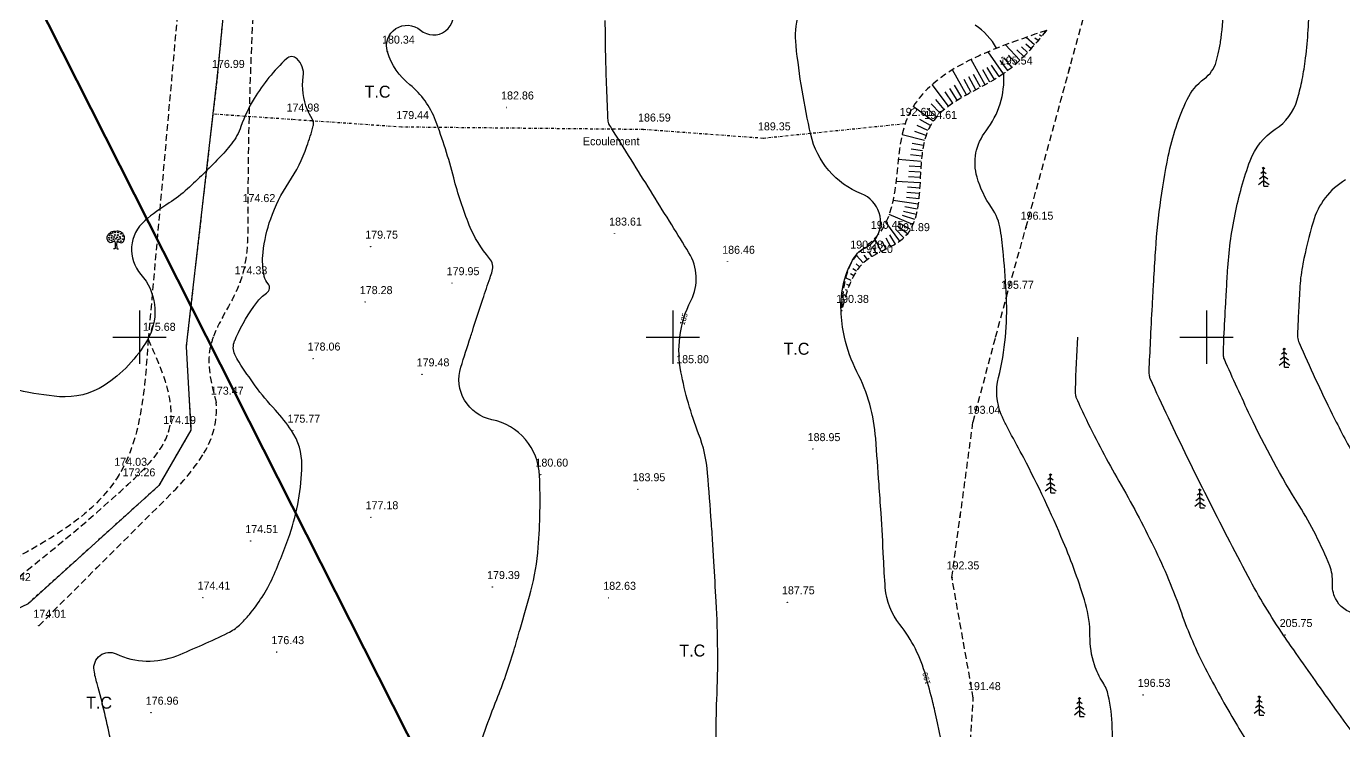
# Model space of a CAD drawing. Extents: x -83928 to -81707, y 15464 to 18601.
# Drawn here: x -83042.4 to -82548.6, y 16852.4 to 17116.6 of the extents above; entities that cross this region are included whole.
import ezdxf
from ezdxf.enums import TextEntityAlignment as Align

# ---------------------------------------------------------------- set-up
doc = ezdxf.new("R2010")
doc.units = 0
doc.header["$MEASUREMENT"] = 0
for name, pattern in [('ACAD_ISO03W100', [30, 12, -18]), ('INTERROMPU', [0.75, 0.5, -0.25]), ('TIRETPTx2', [2, 1, -0.5, 0, -0.5])]:
    doc.linetypes.add(name, pattern=pattern)
for name, color, linetype in [('ALT', 7, 'Continuous'), ('Carroyage 1', 7, 'Continuous'), ('CNiv_1', 1, 'Continuous'), ('CONST', 7, 'Continuous'), ('Cotation CN', 6, 'Continuous'), ('ECOULEMENT', 160, 'ACAD_ISO03W100'), ('LIMITE', 40, 'INTERROMPU'), ('POINTS', 3, 'Continuous'), ('Talus', 5, 'Continuous'), ('USL', 2, 'Continuous')]:
    doc.layers.add(name, color=color, linetype=linetype)
doc.layers.add('Work', color=9, linetype='Continuous', lineweight=50)

# ---------------------------------------------------------------- blocks, each defined once
blk = doc.blocks.new('T10')
at = {"layer": 'USL'}
for p, q in [((0.02, 2.78), (-0.5, 2.4)), ((0.02, 3.53), (-0.26, 3.33)), ((-0.02, 3.53), (0.26, 3.33)), ((-0.02, 2.78), (0.5, 2.4)), ((0, 0), (0, 3.5)), ((-1, 0.34), (-0.02, 1.1)), ((0.02, 1.94), (-0.77, 1.36)), ((-0.02, 1.94), (0.77, 1.36)), ((-0.02, 1.1), (1.01, 0.34)), ((0, 0), (0.83, 0))]:
    blk.add_line(p, q, dxfattribs=at)
blk = doc.blocks.new('CotaCNiv')
at = {"invisible_edges": 15}
blk.add_3dface([(-0.5, -0.5), (0.5, -0.5), (0.5, 0.5), (-0.5, 0.5)], dxfattribs=at)
blk.add_3dface([(-0.5, -0.5), (0.5, -0.5), (0.5, 0.5), (-0.5, 0.5)], dxfattribs=at)
blk.add_attdef('ALTCNIV', text='', height=0.4).set_placement((0, 0), align=Align.MIDDLE)

msp = doc.modelspace()

# ---------------------------------------------------------------- linework, layer by layer
at = {"linetype": 'ByBlock', "extrusion": (0.000932032, -0.005533, 0.999984)}
for centre in [(-83011.38, 17036.7, -162.28), (-83011.25, 17037.57, -162.28), (-83011.25, 17035.98, -162.28), (-83010.69, 17038.13, -162.28), (-83010.43, 17036.64, -162.28), (-83010.28, 17037.39, -162.28), (-83010, 17038.54, -162.28), (-83009.69, 17036.13, -162.28), (-83009.46, 17036.93, -162.28), (-83009.2, 17037.69, -162.28), (-83009.05, 17038.69, -162.28), (-83008.79, 17036.26, -162.28), (-83008.28, 17036.82, -162.28), (-83008.08, 17037.67, -162.28), (-83007.97, 17038.61, -162.28), (-83007.79, 17036, -162.28), (-83007.28, 17037, -162.28), (-83007.13, 17036.41, -162.28), (-83006.97, 17038.1, -162.28), (-83006.21, 17037.31, -162.28), (-83006.18, 17036.16, -162.28), (-83010.41, 17035.62, -162.28), (-83006.92, 17035.37, -162.28)]:
    msp.add_circle(centre, 0.156, dxfattribs=at)
at = {"linetype": 'ByBlock'}
msp.add_open_spline([(-83009.33, 17035.98, 9.35), (-83009.45, 17035.95, 9.35), (-83009.83, 17035.83, 9.35), (-83010.41, 17035.37, 9.35), (-83011.46, 17035.44, 9.35), (-83011.91, 17036.35, 9.35), (-83012.21, 17037.18, 9.36), (-83011.97, 17038.11, 9.36), (-83011.41, 17038.84, 9.37), (-83010.69, 17039.53, 9.37), (-83009.74, 17039.81, 9.37), (-83009.13, 17039.69, 9.37), (-83008.83, 17039.63, 9.37)], degree=3, knots=[0.251632, 0.251632, 0.251632, 0.251632, 0.437955, 0.853553, 1.334497, 1.754172, 2.275549, 2.6296, 3.144963, 3.634468, 4.105014, 4.559575, 4.559575, 4.559575, 4.559575], dxfattribs=at)
msp.add_open_spline([(-83008.33, 17035.98, 9.35), (-83008.21, 17035.95, 9.35), (-83007.83, 17035.83, 9.35), (-83007.25, 17035.37, 9.34), (-83006.21, 17035.44, 9.34), (-83005.76, 17036.35, 9.35), (-83005.45, 17037.18, 9.35), (-83005.69, 17038.11, 9.36), (-83006.25, 17038.84, 9.36), (-83006.97, 17039.53, 9.37), (-83007.92, 17039.81, 9.37), (-83008.53, 17039.69, 9.37), (-83008.83, 17039.63, 9.37)], degree=3, knots=[0.251632, 0.251632, 0.251632, 0.251632, 0.437955, 0.853553, 1.334497, 1.754172, 2.275549, 2.6296, 3.144963, 3.634468, 4.105014, 4.559575, 4.559575, 4.559575, 4.559575])
for points in [[(-83009.51, 17036.26, 9.35), (-83009.31, 17035.98, 9.35), (-83009.13, 17035.46, 9.35), (-83009.13, 17033.39, 9.33), (-83009.13, 17033.26, 9.33), (-83009.77, 17033.16, 9.33)], [(-83008.13, 17036.26, 9.35), (-83008.33, 17035.98, 9.35), (-83008.51, 17035.46, 9.35), (-83008.51, 17033.39, 9.33), (-83008.51, 17033.26, 9.33), (-83007.87, 17033.16, 9.33)]]:
    msp.add_spline(points, degree=3, dxfattribs=at)
at = {"layer": 'Carroyage 1'}
for p, q in [((-83000, 17010), (-83000, 17000)), ((-82800, 17010), (-82800, 17000)), ((-82600, 17010), (-82600, 17000)), ((-83010, 17000), (-82990, 17000)), ((-83010, 17000), (-82990, 17000)), ((-83000, 17000), (-83000, 16990)), ((-82810, 17000), (-82790, 17000)), ((-82810, 17000), (-82790, 17000)), ((-82800, 17000), (-82800, 16990)), ((-82610, 17000), (-82590, 17000)), ((-82610, 17000), (-82590, 17000)), ((-82600, 17000), (-82600, 16990))]:
    msp.add_line(p, q, dxfattribs=at)
at = {"layer": 'CNiv_1'}
for points, elevation in [([(-82875.9, 17000, -0.000238), (-82875.2, 17002.18, -0.001625), (-82871.25, 17014.25, -0.00244), (-82868.57, 17022.22, 0.007707), (-82867.75, 17024.75, 0.258063), (-82868.76, 17029.57, -0.082506), (-82876.33, 17042, -0.032526), (-82882.19, 17059.81, 0.02701), (-82889, 17081.33, 0.132999), (-82898.62, 17094.67, -0.147373), (-82907, 17107, -0.752753), (-82894.63, 17115.18, 0.804333), (-82883, 17124, 0.17667)], 180), ([(-82735.71, 17000, -0.045963), (-82737, 17010, -0.070557), (-82735.89, 17020.63, -0.07434), (-82732, 17030, -0.151809), (-82728.14, 17033.43, 0.143012), (-82724, 17037, 0.473179), (-82729.33, 17053.78, -0.246946), (-82748.33, 17076, -0.029977), (-82753.85, 17109.47, -0.088584), (-82753, 17121, -0.005109)], 190), ([(-82620.89, 17000, -0.001691), (-82620.19, 17013.52, -0.000621), (-82619.84, 17019.61, -0.000344), (-82619.19, 17030.62, -0.035483), (-82614.3, 17067.92, -0.059667), (-82607.24, 17089.2, -0.12682), (-82600.82, 17096.95, 0.166833), (-82596.36, 17103.28, 0.020134), (-82595.34, 17107.39, 0.017661), (-82594.54, 17112.15, 0.030206), (-82593.62, 17125.01, 0.067584)], 205), ([(-82593.43, 17000, -0.002439), (-82592.78, 17012.78, -0.000621), (-82592.53, 17017.08, -0.000344), (-82592.08, 17024.85, -0.035483), (-82589.29, 17046.09, -0.036399), (-82583.64, 17066.2, -0.164633), (-82574.22, 17078.01, 0.18106), (-82565.96, 17089.08, 0.020134), (-82564.31, 17095.76, 0.017661), (-82563, 17103.5, 0.030206), (-82561.51, 17124.38, 0.067584)], 210), ([(-82797.43, 17000, -0.086323), (-82793.23, 17013.83, 0.260388), (-82794, 17031.67, 0.00064), (-82800.45, 17042.1, 0.000291), (-82814.67, 17065, 0.000756), (-82822.66, 17077.81, -0.00444), (-82824, 17080, -0.124371), (-82824.31, 17081.03, -0.005295), (-82825.2, 17105.8, -0.006932), (-82825.35, 17118.78, 0.007682)], 185), ([(-82678.67, 17108.38, 0.130886), (-82686.76, 17117.04, -0.374396)], 195), ([(-82963.7, 17000, -0.05581), (-82956, 17013, -0.078635), (-82952.37, 17016.5, 0.197462), (-82951.25, 17018.25, 0.234749), (-82951.76, 17020.02, -0.132986), (-82953.2, 17022.8, -0.081138), (-82953.66, 17031.79, -0.056301), (-82950.8, 17044.4, -0.064296), (-82943.97, 17058.04, 0.064691), (-82937.2, 17071.6, 0.018365), (-82934.86, 17079.23, 0.107787), (-82934.8, 17080.6, 0.092024), (-82935.3, 17081.95, -0.034743), (-82937, 17085.33, -0.135663), (-82938.59, 17097.77, 0.247754), (-82941, 17104.5, 0.392132), (-82944.84, 17104.48, 0.067869), (-82957, 17089.5, 0.052922), (-82961.93, 17079.06, -0.082082), (-82965.5, 17072.5, -0.027691), (-82970.2, 17067.12, -0.011997), (-82982, 17055.6, -0.047939), (-82988.87, 17050.34, 0.036661), (-82998, 17043.67, 0.419161), (-82999.46, 17023.57, -0.306337), (-82996.46, 17000, -0.119435)], 175), ([(-82675.36, 17000, 0.036372), (-82675, 17015, 0.009639), (-82676.07, 17030.79, 0.016103), (-82677.2, 17040.2, 0.115444), (-82680.59, 17048.66, -0.08331), (-82686, 17060, -0.239204), (-82682.64, 17077.39, 0.182387), (-82675.99, 17098.91, 0.182387)], 195), ([(-82547.88, 17058.99, 0.192486), (-82560.04, 17043.2, 0.018626), (-82563.86, 17027.5, 0.035483), (-82564.96, 17019.08, 0.000344), (-82565.23, 17014.54, 0.000621), (-82565.37, 17012.04, 0.00312), (-82565.77, 17003.92, 0.007691), (-82565.86, 17000.62, 0.023214), (-82565.84, 17000)], 215), ([(-82996.46, 17000, -0.013401), (-82997, 16999, -0.119435), (-83013.23, 16981.89, -0.164955), (-83030, 16977.67, -0.076859), (-83060.06, 16984.81, -0.036001), (-83090.8, 17000, -0.01868)], 175), ([(-83046.39, 16799.04, -0.025749), (-83039, 16809.33, -0.253491), (-83017.09, 16818.59, 0.481326), (-83007, 16829, 0.017996), (-83008.33, 16837.11, 0.006674), (-83013, 16858.75, 0.01285), (-83015.9, 16870.02, -0.029356), (-83017, 16875, -0.604253), (-83008.74, 16881.19, 0.209606), (-82986, 16880.5, 0.018075), (-82966.8, 16889.05, 0.073289), (-82962.5, 16892, 0.035651), (-82958.76, 16896, 0.024216), (-82954, 16902.5, 0.042377), (-82949.94, 16909.95, 0.020833), (-82943.67, 16926, 0.078625), (-82939.11, 16951.94, 0.154701), (-82943, 16965, 0.037939), (-82949.04, 16972.58, -0.030828), (-82956.6, 16981.8, -0.011546), (-82962.66, 16990.62, -0.037619), (-82964.25, 16993.5, -0.210246), (-82964.32, 16998.57, -0.005736), (-82963.7, 17000)], 175), ([(-82874.33, 16841, -0.016596), (-82866.05, 16864.07, 0.021035), (-82859.67, 16882.33, 0.004407), (-82857.3, 16890.42, 0.002513), (-82853.33, 16904.67, 0.047412), (-82850.48, 16921.12, 0.029399), (-82850, 16948, 0.34512), (-82867.9, 16969.02, -0.445707), (-82879.5, 16988.75, -0.001227), (-82875.9, 17000)], 180), ([(-82783, 16834, -0.030743), (-82783.55, 16864.01, 0.025075), (-82783.8, 16900.8, 0.00022), (-82784.66, 16915.81, 0.000581), (-82785, 16921.5, 0.003092), (-82785.58, 16930.24, 0.00144), (-82787, 16949, 0.072815), (-82790.36, 16963.75, -0.045414), (-82797, 16987, -0.077562), (-82797.43, 17000)], 185), ([(-82691, 16807, 0.000554), (-82700.82, 16855.27, 0.005892), (-82701.8, 16859.8, 0.007578), (-82702.55, 16862.87, 0.002287), (-82705.25, 16873, 0.102159), (-82714.95, 16892.17, -0.149389), (-82720.4, 16906, -0.009002), (-82721.07, 16917.07, 0.00589), (-82722, 16934, 0.001227), (-82722.75, 16944.86, 0.000778), (-82724, 16962, 0.09986), (-82731.01, 16987.01, -0.063092), (-82735.71, 17000)], 190), ([(-82633.6, 16834.4, -0.028923), (-82635.31, 16853.64, 0.046441), (-82636.8, 16865.6, 0.092043), (-82638.87, 16870.5, -0.067714), (-82642, 16877, -0.081547), (-82643.67, 16888.03, 0.07516), (-82645.33, 16900, 0.028249), (-82653.68, 16923.27, 0.02011), (-82668.5, 16954.67, 0.005118), (-82673.69, 16964.35, -0.012715), (-82675.71, 16968.29, -0.008847), (-82676.09, 16969.1, -0.003928), (-82676.9, 16970.97, -0.162724), (-82677.97, 16984.9, 0.037156), (-82675.36, 17000)], 195), ([(-82648.35, 17000, 0.0018), (-82649.25, 16980.56, 0.048343), (-82649.14, 16978.38, 0.066425), (-82648.8, 16977.22, 0.008847), (-82645, 16969, 0.017537), (-82632.83, 16945.96, -0.016387), (-82619.75, 16921.33, -0.029864), (-82609.4, 16896.57, 0.035405), (-82600.44, 16875.78, 0.014574), (-82589.01, 16855.18, 0.018315), (-82578.86, 16839.43, 0.000859)], 200), ([(-82528.26, 16830.3, -0.020358), (-82552.73, 16862, -0.000999), (-82567.3, 16882.65, -0.003877), (-82571, 16888, -0.027495), (-82584.39, 16910.23, -0.010712), (-82614.29, 16969.71, -0.0072), (-82621.05, 16984.48, -0.086784), (-82621.38, 16985.79, -0.028074), (-82621.42, 16988.57, -0.001429), (-82620.89, 17000)], 205), ([(-82543.97, 16896.2, -0.245623), (-82551.67, 16902, -0.127264), (-82552.77, 16907.72, 0.111783), (-82553.81, 16914.25, 0.043763), (-82565.25, 16936.8, -0.028866), (-82583.57, 16970.43, -0.006442), (-82593.29, 16991.71, -0.099116), (-82593.62, 16993.21, -0.015842), (-82593.58, 16996.43, -0.000681), (-82593.43, 17000)], 210), ([(-82565.84, 17000, 0.08393), (-82565.29, 16997.84, 0.010234), (-82552.86, 16971.14, 0.016198), (-82544.29, 16955.04, -0.01797), (-82536.62, 16940.5, -0.168288), (-82534.95, 16926.12, 0.239803), (-82532.33, 16916, 0.133027), (-82527.66, 16912.92, -0.14566), (-82523.45, 16910, -0.020113), (-82516.91, 16901.11, 0.014194), (-82507.8, 16888.4, 0.005576), (-82492.62, 16868.92, 0.007826), (-82481.44, 16855.33, 0.008916), (-82480.44, 16854.19, 0.008916)], 215)]:
    msp.add_lwpolyline(points, format="xyb", dxfattribs=dict(at, elevation=elevation))
at = {"layer": 'ECOULEMENT', "linetype": 'ByBlock', "extrusion": (0.000932032, -0.005533, 0.999984)}
for p, q in [((-82961.07, 17202.06, 200.32), (-82970.8, 17097.99, 199.76)), ((-82970.8, 17097.99, 199.76), (-82982.08, 17000, 199.23)), ((-82996.7, 16999.37, 197.19), (-82996.71, 16999.32, 197.19)), ((-82996.7, 16999.37, 197.19), (-82996.71, 16999.32, 197.19)), ((-82996.7, 16999.37, 197.19), (-82996.71, 16999.32, 197.19)), ((-82996.7, 16999.37, 197.19), (-82996.71, 16999.32, 197.19)), ((-82982.08, 17000, 199.23), (-82982.5, 16996.36, 199.21)), ((-82982.5, 16996.36, 199.21), (-82980.68, 16965.15, 199.03)), ((-82980.68, 16965.15, 199.03), (-82992.72, 16944.29, 198.93)), ((-83007.4, 16948.77, 196.61), (-83007.42, 16948.72, 196.61)), ((-83007.4, 16948.77, 196.61), (-83007.42, 16948.72, 196.61)), ((-82992.72, 16944.29, 198.93), (-83041.74, 16900.01, 198.73)), ((-83041.74, 16900.01, 198.73), (-83078.98, 16882.62, 8.57))]:
    msp.add_line(p, q, dxfattribs=at)
at = {"layer": 'ECOULEMENT', "linetype": 'TIRETPTx2', "extrusion": (0.000932032, -0.005533, 0.999984)}
for p, q in [((-82901.7, 17078.81, 197.85), (-82972.45, 17083.68, 198.13)), ((-82901.7, 17078.81, 197.85), (-82972.45, 17083.68, 198.13)), ((-82811.09, 17077.89, 197.55), (-82901.7, 17078.81, 197.85)), ((-82811.09, 17077.89, 197.55), (-82901.7, 17078.81, 197.85)), ((-82766.13, 17074.57, 197.37), (-82811.09, 17077.89, 197.55)), ((-82766.13, 17074.57, 197.37), (-82811.09, 17077.89, 197.55)), ((-82712.99, 17080.03, 197.27), (-82766.13, 17074.57, 197.37)), ((-82712.99, 17080.03, 197.27), (-82766.13, 17074.57, 197.37))]:
    msp.add_line(p, q, dxfattribs=at)
at = {"layer": 'ECOULEMENT', "linetype": 'TIRETPTx2', "extrusion": (0.000932032, -0.005533, 0.999984), "elevation": 27.82}
for points in [[(-82964.78, 17325.74), (-82953.56, 17251.65), (-82961.22, 17202.48), (-82970.95, 17098.41), (-82982.23, 17000.41)], [(-82982.23, 17000.41), (-82982.65, 16996.78), (-82980.83, 16965.57), (-82992.87, 16944.7), (-83041.89, 16900.43)]]:
    msp.add_lwpolyline(points, dxfattribs=at)
at = {"layer": 'LIMITE', "linetype": 'INTERROMPU', "ltscale": 5, "extrusion": (0.000932032, -0.005533, 0.999984)}
for p, q in [((-82982.13, 17162.06, 199.1), (-82996.7, 16999.37, 197.19)), ((-82982.13, 17162.06, 199.1), (-82996.7, 16999.37, 197.19)), ((-82667.66, 17041.08, 194.05), (-82644.39, 17126.07, 194.49)), ((-82674.99, 17015.15, 193.91), (-82667.66, 17041.08, 194.05)), ((-82679.04, 17000, 193.83), (-82674.99, 17015.15, 193.91)), ((-82996.64, 17000, 197.19), (-82996.7, 16999.37, 197.19)), ((-82996.64, 17000, 197.19), (-82996.7, 16999.37, 197.19)), ((-82687.51, 16968.25, 193.66), (-82679.04, 17000, 193.83)), ((-82695.41, 16909.87, 193.34), (-82687.51, 16968.25, 193.66)), ((-83037.76, 16891.71, 196.02), (-82987.2, 16942.19, 196.25)), ((-82687.4, 16864.58, 193.09), (-82695.41, 16909.87, 193.34)), ((-82691.24, 16807.17, 192.77), (-82687.4, 16864.58, 193.09))]:
    msp.add_line(p, q, dxfattribs=at)
at = {"layer": 'LIMITE', "linetype": 'INTERROMPU', "ltscale": 5, "extrusion": (0.000932032, -0.005533, 0.999984), "elevation": 22.71}
for points in [[(-82679.18, 17000.39), (-82675.14, 17015.54), (-82667.81, 17041.47), (-82644.54, 17126.45), (-82704.63, 17138.19), (-82711.35, 17165.74)], [(-82687.54, 16864.96), (-82695.56, 16910.25), (-82687.65, 16968.63), (-82679.18, 17000.39)], [(-82802.76, 16594.01), (-82800.11, 16656.62), (-82787.5, 16689.98), (-82772.87, 16732.35), (-82755.28, 16758.53), (-82700.33, 16787.37), (-82691.39, 16807.55), (-82687.54, 16864.96)]]:
    msp.add_lwpolyline(points, dxfattribs=at)
at = {"layer": 'LIMITE', "linetype": 'INTERROMPU', "ltscale": 5, "extrusion": (0.000932032, -0.005533, 0.999984), "elevation": 25.16}
msp.add_lwpolyline([(-83037.91, 16892.11), (-82987.35, 16942.59, 0.057431), (-82976.03, 16956.83, 0.15943), (-82971.37, 16975.82, 1.319682)], format="xyb", dxfattribs=at)
at = {"layer": 'LIMITE', "linetype": 'INTERROMPU', "ltscale": 5, "extrusion": (0.000932032, -0.005533, 0.999984)}
for centre, radius, start, end in [((-83002.72, 16973.44, 25.16), 31.44, 328.1025, 4.3363), ((-83043.49, 16998.82, 25.16), 79.46, 314.9548, 328.1025)]:
    msp.add_arc(centre, radius, start, end, dxfattribs=at)
at = {"layer": 'LIMITE', "linetype": 'INTERROMPU', "ltscale": 5}
for points, knots in [([(-82952.47, 17202.4, 199.49), (-82955.97, 17151.31, 198.92), (-82960.09, 17091.22, 198.26), (-82959.06, 17021.42, 197.29), (-82969.8, 17006.91, 197.27), (-82972.33, 17000, 197.16)], [0, 0, 0, 0, 154.901533, 182.17592, 204.739483, 204.739483, 204.739483, 204.739483]), ([(-82952.47, 17202.4, 199.49), (-82955.97, 17151.31, 198.92), (-82960.09, 17091.22, 198.26), (-82959.06, 17021.42, 197.29), (-82969.8, 17006.91, 197.27), (-82972.33, 17000, 197.16)], [0, 0, 0, 0, 154.901533, 182.17592, 204.739483, 204.739483, 204.739483, 204.739483]), ([(-82972.33, 17000, 197.16), (-82972.97, 16998.23, 197.14), (-82975.12, 16990.44, 196.99), (-82972.92, 16981.96, 196.67), (-82971.22, 16975.42, 196.42)], [204.739483, 204.739483, 204.739483, 204.739483, 210.510415, 229.880548, 229.880548, 229.880548, 229.880548]), ([(-82972.33, 17000, 197.16), (-82972.97, 16998.23, 197.14), (-82975.12, 16990.44, 196.99), (-82972.92, 16981.96, 196.67), (-82971.22, 16975.42, 196.42)], [204.739483, 204.739483, 204.739483, 204.739483, 210.510415, 229.880548, 229.880548, 229.880548, 229.880548]), ([(-82525.52, 17000, 195.73), (-82523.16, 16991.33, 195.63), (-82510.93, 16967.57, 195.32), (-82522.44, 16900, 193.89), (-82447.39, 16851.72, 199.05), (-82443.13, 16774.38, 192.28), (-82477.17, 16742.59, 192.66), (-82496.45, 16699.79, 191.94), (-82499.09, 16628.25, 191.19), (-82546.86, 16629.31, 191.29), (-82571.05, 16629.84, 191.34)], [426.019325, 426.019325, 426.019325, 426.019325, 453.644254, 496.652813, 621.95746, 672.489024, 701.694099, 755.865166, 816.146168, 877.992146, 877.992146, 877.992146, 877.992146]), ([(-82525.52, 17000, 195.73), (-82523.16, 16991.33, 195.63), (-82510.93, 16967.57, 195.32), (-82522.44, 16900, 193.89), (-82447.39, 16851.72, 199.05), (-82443.13, 16774.38, 192.28), (-82477.17, 16742.59, 192.66), (-82496.45, 16699.79, 191.94), (-82499.09, 16628.25, 191.19), (-82546.86, 16629.31, 191.29), (-82571.05, 16629.84, 191.34)], [426.019325, 426.019325, 426.019325, 426.019325, 453.644254, 496.652813, 621.95746, 672.489024, 701.694099, 755.865166, 816.146168, 877.992146, 877.992146, 877.992146, 877.992146])]:
    msp.add_open_spline(points, degree=3, knots=knots, dxfattribs=at)
for points in [[(-82659.95, 17115.11, 197.52), (-82712.99, 17080.03, 197.27), (-82723.83, 17037.62, 196.79), (-82731.54, 17030.23, 196.73), (-82736.82, 17009.84, 196.5)], [(-82659.95, 17115.11, 197.52), (-82675.47, 17099.27, 197.38), (-82703.76, 17078.9, 197.23), (-82713.96, 17036.77, 196.75), (-82727.81, 17028.57, 196.7), (-82736.82, 17009.84, 196.5)], [(-82659.95, 17115.11, 197.52), (-82712.99, 17080.03, 197.27), (-82723.83, 17037.62, 196.79), (-82731.54, 17030.23, 196.73), (-82736.82, 17009.84, 196.5)], [(-82659.95, 17115.11, 197.52), (-82675.47, 17099.27, 197.38), (-82703.76, 17078.9, 197.23), (-82713.96, 17036.77, 196.75), (-82727.81, 17028.57, 196.7), (-82736.82, 17009.84, 196.5)], [(-82996.71, 16999.32, 197.19), (-83007.4, 16948.77, 196.61), (-83056.73, 16911.74, 196.32)], [(-82996.71, 16999.32, 197.19), (-83007.4, 16948.77, 196.61), (-83056.73, 16911.74, 196.32)], [(-83050.98, 16905.46, 196.23), (-83004.31, 16944.76, 196.55), (-82989.08, 16964.4, 196.74), (-82996.71, 16999.32, 197.19)], [(-83050.98, 16905.46, 196.23), (-83004.31, 16944.76, 196.55), (-82989.08, 16964.4, 196.74), (-82996.71, 16999.32, 197.19)]]:
    msp.add_spline(points, degree=3, dxfattribs=at)
at = {"layer": 'POINTS', "extrusion": (0.002059, -0.012217, 0.999923)}
for centre in [(-82660.18, 17114.17, -182.42), (-82907.29, 17106.18, -182.42), (-82971.03, 17097.06, -182.42), (-82675.7, 17098.33, -182.42), (-82862.65, 17085.22, -182.42), (-82943.08, 17080.7, -182.42), (-82901.94, 17077.87, -182.42), (-82811.33, 17076.95, -182.42), (-82713.22, 17079.08, -182.42), (-82704, 17077.95, -182.42), (-82766.37, 17073.63, -182.42), (-82959.57, 17046.72, -182.42), (-82822.15, 17037.91, -182.42), (-82724.06, 17036.67, -182.42), (-82714.19, 17035.82, -182.42), (-82667.89, 17040.12, -182.42), (-82913.58, 17033, -182.42), (-82779.78, 17027.32, -182.42), (-82731.77, 17029.28, -182.42), (-82728.04, 17027.62, -182.42), (-82962.56, 17019.61, -182.42), (-82883.05, 17019.3, -182.42), (-82915.62, 17012.2, -182.42), (-82675.22, 17014.19, -182.42), (-82737.05, 17008.89, -182.42), (-82996.93, 16998.42, -182.42), (-82996.93, 16998.42, -182.42), (-82973.96, 16993.67, -182.42), (-82935.16, 16991.02, -182.42), (-82894.3, 16985.08, -182.42), (-82797.01, 16986.27, -182.42), (-82971.45, 16974.47, -182.42), (-82687.73, 16967.28, -182.42), (-82989.31, 16963.45, -182.42), (-82942.72, 16963.96, -182.42), (-82747.73, 16957.03, -182.42), (-83007.64, 16947.77, -182.42), (-82849.77, 16947.47, -182.42), (-83004.53, 16943.81, -182.42), (-82813.36, 16941.98, -182.42), (-82913.45, 16931.48, -182.42), (-82958.53, 16922.54, -182.42), (-82695.64, 16908.9, -182.42), (-82867.9, 16905.28, -182.42), (-82976.42, 16901.34, -182.42), (-82824.35, 16901.24, -182.42), (-82757.36, 16899.55, -182.42), (-83037.99, 16890.76, -182.42), (-82570.78, 16887.28, -182.42), (-82948.74, 16880.86, -182.42), (-82687.62, 16863.61, -182.42), (-82623.98, 16864.82, -182.42), (-82995.86, 16858.13, -182.42)]:
    msp.add_circle(centre, 0.05, dxfattribs=at)
at = {"layer": 'Talus', "linetype": 'ByBlock', "extrusion": (0.000932032, -0.005533, 0.999984)}
for p, q in [((-82664.43, 17109.73, 197.47), (-82667.61, 17112.48, 197.52)), ((-82663.13, 17111.26, 197.49), (-82664.3, 17112.24, 197.5)), ((-82661.85, 17112.79, 197.5), (-82662.57, 17113.38, 197.51)), ((-82660.58, 17114.34, 197.52), (-82660.82, 17114.53, 197.52)), ((-82676.09, 17098.84, 197.38), (-82681.79, 17107.1, 197.5)), ((-82669.91, 17103.91, 197.42), (-82675.39, 17109.65, 197.51)), ((-82668.49, 17105.31, 197.43), (-82671.03, 17107.82, 197.47)), ((-82667.1, 17106.76, 197.45), (-82669.39, 17108.89, 197.48)), ((-82665.75, 17108.23, 197.46), (-82667.71, 17109.99, 197.49)), ((-82682.93, 17094.7, 197.35), (-82688.15, 17104.21, 197.48)), ((-82679.46, 17096.69, 197.36), (-82682.17, 17101.22, 197.43)), ((-82677.76, 17097.74, 197.37), (-82680.53, 17102.09, 197.43)), ((-82674.47, 17100.01, 197.39), (-82677.39, 17103.86, 197.44)), ((-82672.9, 17101.25, 197.4), (-82675.82, 17104.8, 197.45)), ((-82671.38, 17102.55, 197.41), (-82674.25, 17105.77, 197.46)), ((-82689.96, 17090.89, 197.33), (-82695.24, 17100.33, 197.46)), ((-82688.21, 17091.85, 197.33), (-82690.81, 17096.63, 197.4)), ((-82686.45, 17092.8, 197.34), (-82689.03, 17097.61, 197.41)), ((-82684.69, 17093.75, 197.34), (-82687.28, 17098.55, 197.41)), ((-82681.19, 17095.68, 197.36), (-82683.84, 17100.34, 197.42)), ((-82696.73, 17086.63, 197.3), (-82702.8, 17094.8, 197.41)), ((-82695.09, 17087.78, 197.31), (-82697.99, 17092.08, 197.37)), ((-82693.41, 17088.86, 197.31), (-82696.2, 17093.35, 197.38)), ((-82691.7, 17089.9, 197.32), (-82694.4, 17094.52, 197.38)), ((-82702.42, 17081.05, 197.25), (-82709.94, 17086.48, 197.34)), ((-82699.79, 17084.05, 197.28), (-82703.16, 17087.56, 197.33)), ((-82698.3, 17085.39, 197.29), (-82701.49, 17089.21, 197.34)), ((-82703.5, 17079.37, 197.23), (-82707.45, 17081.62, 197.27)), ((-82701.17, 17082.61, 197.26), (-82704.74, 17085.75, 197.31)), ((-82705.11, 17075.72, 197.19), (-82709.29, 17077.11, 197.22)), ((-82704.4, 17077.58, 197.21), (-82708.49, 17079.37, 197.25)), ((-82705.68, 17073.8, 197.17), (-82714.12, 17075.95, 197.22)), ((-82706.11, 17071.85, 197.15), (-82710.36, 17072.67, 197.17)), ((-82706.9, 17065.9, 197.08), (-82715.52, 17066.64, 197.12)), ((-82706.7, 17067.89, 197.1), (-82710.99, 17068.37, 197.12)), ((-82706.45, 17069.87, 197.13), (-82710.71, 17070.5, 197.15)), ((-82707.17, 17061.91, 197.03), (-82711.56, 17062.16, 197.05)), ((-82707.05, 17063.91, 197.06), (-82711.4, 17064.2, 197.07)), ((-82707.39, 17057.92, 196.98), (-82716.38, 17058.41, 197.02)), ((-82707.28, 17059.91, 197.01), (-82711.72, 17060.15, 197.03)), ((-82707.84, 17051.94, 196.91), (-82712.51, 17052.43, 196.93)), ((-82707.65, 17053.93, 196.94), (-82712.27, 17054.3, 196.96)), ((-82707.51, 17055.92, 196.96), (-82712.06, 17056.22, 196.98)), ((-82708.08, 17049.95, 196.89), (-82717.5, 17051.28, 196.94)), ((-82708.83, 17046.02, 196.85), (-82713.52, 17047.19, 196.87)), ((-82708.4, 17047.98, 196.87), (-82713.13, 17048.86, 196.89)), ((-82714.93, 17035.99, 196.74), (-82720.16, 17043.09, 196.85)), ((-82710.08, 17042.23, 196.8), (-82718.93, 17046.07, 196.88)), ((-82710.98, 17040.44, 196.79), (-82715.12, 17042.82, 196.83)), ((-82709.38, 17044.1, 196.82), (-82713.98, 17045.61, 196.86)), ((-82721.92, 17032.12, 196.72), (-82724.37, 17037.05, 196.79)), ((-82718.35, 17033.91, 196.73), (-82720.03, 17037.12, 196.77)), ((-82716.6, 17034.89, 196.74), (-82718.7, 17038.38, 196.79)), ((-82713.41, 17037.28, 196.76), (-82716.61, 17040.56, 196.8)), ((-82712.08, 17038.78, 196.77), (-82715.81, 17041.63, 196.82)), ((-82725.44, 17030.23, 196.71), (-82726.59, 17032.11, 196.73)), ((-82723.7, 17031.21, 196.71), (-82724.85, 17033.36, 196.74)), ((-82720.13, 17033.01, 196.72), (-82721.53, 17035.84, 196.76)), ((-82730.01, 17026.38, 196.68), (-82731.35, 17027.5, 196.69)), ((-82728.64, 17027.84, 196.69), (-82731.24, 17030.58, 196.73)), ((-82727.11, 17029.12, 196.7), (-82728.31, 17030.75, 196.72)), ((-82733.13, 17021.28, 196.62), (-82735.29, 17022.27, 196.64)), ((-82732.24, 17023.06, 196.64), (-82733.45, 17023.73, 196.66)), ((-82731.2, 17024.77, 196.66), (-82732.51, 17025.65, 196.68)), ((-82734.6, 17017.56, 196.58), (-82735.34, 17017.81, 196.59)), ((-82733.91, 17019.44, 196.6), (-82734.83, 17019.79, 196.61)), ((-82735.77, 17013.73, 196.54), (-82736.53, 17013.95, 196.55)), ((-82735.21, 17015.65, 196.56), (-82735.78, 17015.83, 196.57)), ((-82736.81, 17009.87, 196.5), (-82736.82, 17009.87, 196.5)), ((-82736.3, 17011.81, 196.52), (-82736.49, 17011.86, 196.52))]:
    msp.add_line(p, q, dxfattribs=at)
at = {"layer": 'Work'}
msp.add_line((-83102.77, 17253.34, 180), (-82379.76, 15822.73, 181.07), dxfattribs=at)

# ---------------------------------------------------------------- block references
at = {"extrusion": (0.000932032, -0.005533, 0.999984), "xscale": 2.000000000010331, "yscale": 1.999999999992818, "zscale": 2.000000000000016, "rotation": 0.6767476860794991}
for p in [(-82578.52, 17055.97, -162.28), (-82570.74, 16988.14, -162.28), (-82658.37, 16940.99, -162.28), (-82602.37, 16935.29, -162.28), (-82647.48, 16857.05, -162.28), (-82580.07, 16857.58, -162.28)]:
    msp.add_blockref('T10', p, dxfattribs=at)
at = {"layer": 'Cotation CN'}
ref = msp.add_blockref('CotaCNiv', (-82796.02, 17006.8, 10185), dxfattribs=dict(at, xscale=5.666666666664841, yscale=3, rotation=73.5613505987513))
ref.add_attrib('ALTCNIV', '185', dxfattribs={"height": 2, "rotation": 73.5614}).set_placement((-82796.02, 17006.8, 185), align=Align.MIDDLE_CENTER)
ref = msp.add_blockref('CotaCNiv', (-82704.97, 16871.96, 10190), dxfattribs=dict(at, xscale=5.33333333333914, yscale=3, rotation=105.1176285954105))
ref.add_attrib('ALTCNIV', '190', dxfattribs={"height": 2, "rotation": 105.1176}).set_placement((-82704.97, 16871.96, 190), align=Align.MIDDLE_CENTER)

# ---------------------------------------------------------------- texts
at = {"layer": 'ALT', "extrusion": (0.002059, -0.012217, 0.999923)}
for s, p in [('180.34', (-82909.29, 17109.18, -182.42)), ('176.99', (-82973.03, 17100.06, -182.42)), ('195.54', (-82677.7, 17101.33, -182.42)), ('182.86', (-82864.65, 17088.22, -182.42)), ('174.98', (-82945.08, 17083.7, -182.42)), ('179.44', (-82903.93, 17080.87, -182.42)), ('186.59', (-82813.32, 17079.95, -182.42)), ('192.61', (-82715.22, 17082.08, -182.42)), ('194.61', (-82705.99, 17080.95, -182.42)), ('189.35', (-82768.37, 17076.63, -182.42)), ('174.62', (-82961.57, 17049.72, -182.42)), ('196.15', (-82669.89, 17043.12, -182.42)), ('183.61', (-82824.15, 17040.91, -182.42)), ('190.45', (-82726.06, 17039.67, -182.42)), ('191.89', (-82716.19, 17038.82, -182.42)), ('179.75', (-82915.58, 17036, -182.42)), ('186.46', (-82781.78, 17030.32, -182.42)), ('190.28', (-82733.77, 17032.28, -182.42)), ('191.20', (-82730.04, 17030.62, -182.42)), ('174.33', (-82964.56, 17022.61, -182.42)), ('179.95', (-82885.05, 17022.3, -182.42)), ('178.28', (-82917.62, 17015.2, -182.42)), ('195.77', (-82677.22, 17017.19, -182.42)), ('190.38', (-82739.05, 17011.89, -182.42)), ('175.68', (-82998.93, 17001.42, -182.42)), ('178.06', (-82937.16, 16994.02, -182.42)), ('185.80', (-82799.01, 16989.27, -182.42)), ('179.48', (-82896.3, 16988.08, -182.42)), ('173.47', (-82973.45, 16977.47, -182.42)), ('193.04', (-82689.73, 16970.28, -182.42)), ('174.19', (-82991.31, 16966.45, -182.42)), ('175.77', (-82944.72, 16966.96, -182.42)), ('188.95', (-82749.73, 16960.03, -182.42)), ('174.03', (-83009.64, 16950.77, -182.42)), ('180.60', (-82851.77, 16950.47, -182.42)), ('173.26', (-83006.53, 16946.81, -182.42)), ('183.95', (-82815.35, 16944.98, -182.42)), ('177.18', (-82915.45, 16934.48, -182.42)), ('174.51', (-82960.53, 16925.54, -182.42)), ('192.35', (-82697.64, 16911.9, -182.42)), ('172.42', (-83053.21, 16907.51, -182.42)), ('179.39', (-82869.9, 16908.28, -182.42)), ('174.41', (-82978.42, 16904.34, -182.42)), ('182.63', (-82826.35, 16904.24, -182.42)), ('187.75', (-82759.36, 16902.56, -182.42)), ('174.01', (-83039.99, 16893.76, -182.42)), ('205.75', (-82572.78, 16890.28, -182.42)), ('176.43', (-82950.74, 16883.86, -182.42)), ('191.48', (-82689.62, 16866.61, -182.42)), ('196.53', (-82625.98, 16867.82, -182.42)), ('176.96', (-82997.86, 16861.13, -182.42))]:
    msp.add_text(s, height=3, rotation=359.9958, dxfattribs=at).set_placement(p)
at = {"layer": 'CONST', "linetype": 'ByBlock', "extrusion": (0.000932032, -0.005533, 0.999984)}
for s, height, p in [('T.C', 4.5, (-82915.55, 17089.21, -162.28)), ('Ecoulement', 3, (-82833.73, 17071.37, -162.28)), ('T.C', 4.5, (-82758.51, 16992.76, -162.28)), ('T.C', 4.5, (-82797.56, 16879.54, -162.28)), ('T.C', 4.5, (-83019.93, 16859.97, -162.28))]:
    msp.add_text(s, height=height, rotation=0.0032, dxfattribs=at).set_placement(p)

doc.saveas('drawing.dxf')
